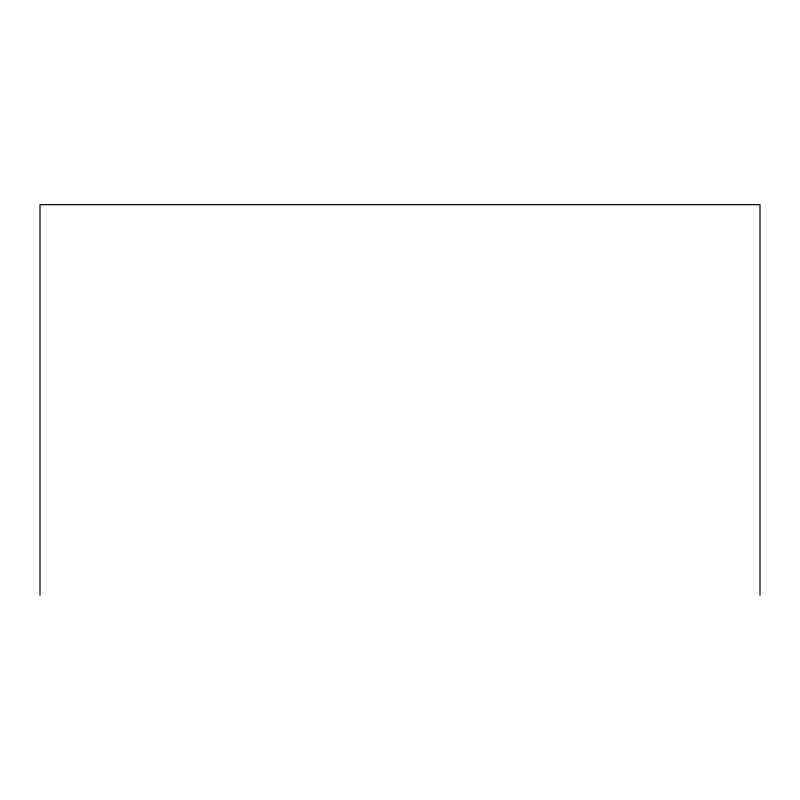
<?xml version="1.0" encoding="UTF-8"?>
<svg xmlns="http://www.w3.org/2000/svg" width="800" height="800" viewBox="0 0 800 800"><rect width="100%" height="100%" fill="white"/><g stroke="black" fill="none" stroke-linecap="round" stroke-linejoin="round"><path stroke-width="1.2" d="M760 595.34L760 204.66L40 204.66L40 595.34"/></g></svg>
